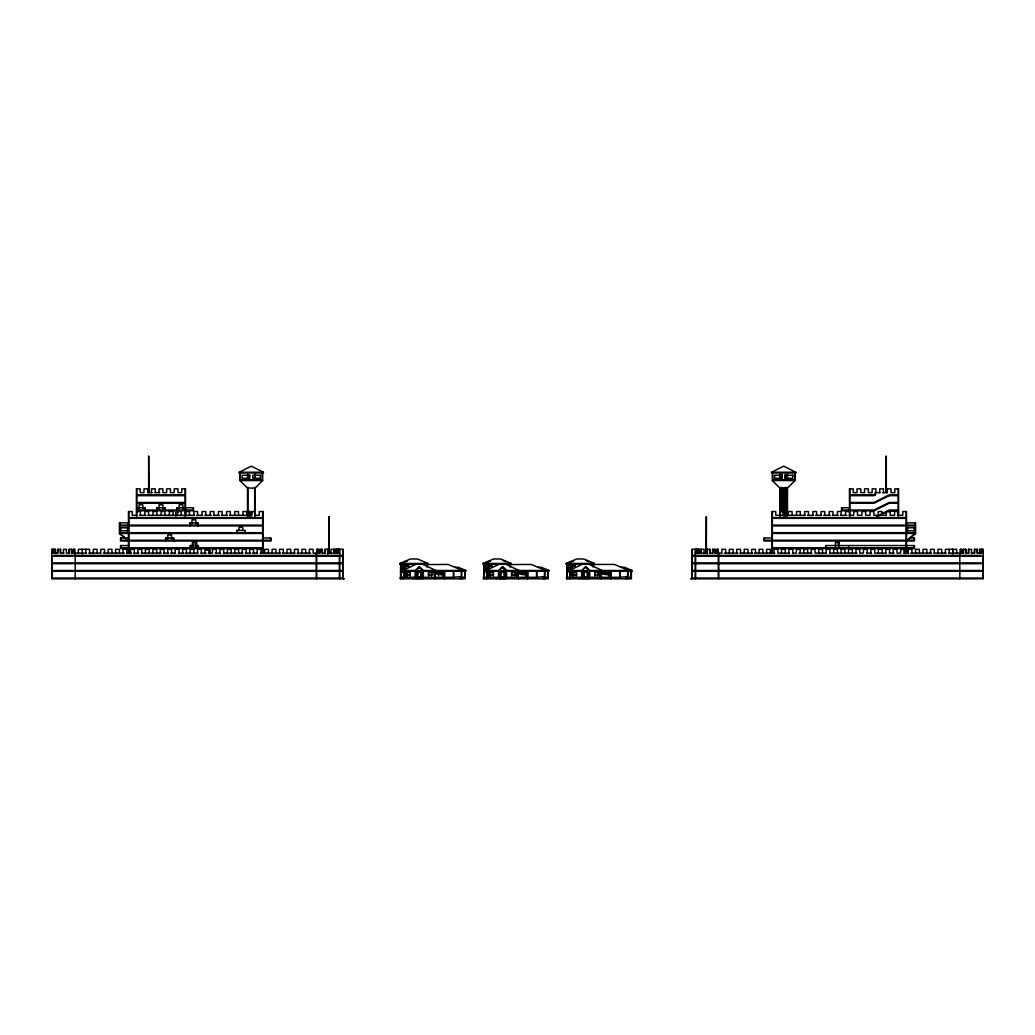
<?xml version="1.0" encoding="UTF-8"?>
<svg xmlns="http://www.w3.org/2000/svg" width="1035" height="1035" viewBox="0 0 1035 1035"><rect width="100%" height="100%" fill="white"/><g stroke="black" fill="none" stroke-linecap="round" stroke-linejoin="round"><path stroke-width="1.5" d="M255.089 516.025L255.089 488.093L262.644 480.538L262.644 472.982M423.017 570.492L419.356 567.206L415.578 570.997L415.578 577.297L423.147 577.297M419.356 567.271L415.384 571.242L402.861 571.242L402.861 570.492L415.876 564.334M506.167 570.492L502.505 567.206L498.534 571.242L486.01 571.242L486.01 570.492L499.012 564.334M589.303 570.492L585.655 567.206L581.683 571.242L569.146 571.242L569.146 570.492L582.162 564.334M787.48 516.025L787.48 488.093L795.035 480.538L795.035 472.982M907.061 540.257L915.225 533.452M906.531 522.869L915.6 522.869L915.6 533.452L906.531 541.007L914.461 541.007L914.461 537.993L909.545 537.993M239.214 472.232L251.298 466.177L263.395 472.232L263.395 472.982L239.214 472.982L239.214 472.232L263.395 472.232M771.605 472.232L783.702 466.177L795.786 472.232L795.786 472.982L771.605 472.982L771.605 472.232L795.786 472.232M876.774 516.206L889.143 510.022L898.212 510.022M878.223 516.232L886.283 512.209M887.629 511.536L898.212 510.772M399.833 563.441L410.416 558.978L417.467 558.978L428.05 563.441L428.05 564.191L399.833 564.191L399.833 563.441L428.05 563.441M405.034 570.233L400.972 570.233L400.972 563.687L407.35 560.996M482.983 563.441L493.566 558.978L500.617 558.978L511.199 563.441L511.199 564.191L482.983 564.191L482.983 563.441L511.199 563.441M488.184 570.233L484.121 570.233L484.121 563.816L490.486 560.996M566.132 563.441L576.715 558.978L583.766 558.978L594.349 563.441L594.349 564.191L566.132 564.191L566.132 563.441L594.349 563.441M571.32 570.233L567.258 570.233L567.258 563.687L573.636 560.996M148.613 456.357L148.691 492.569M886.012 456.357L886.089 492.569M782.188 475.246L774.62 475.246L774.62 478.274L782.188 478.274M239.965 472.982L239.965 480.538L262.644 480.538M772.356 472.982L772.356 480.538L795.035 480.538M239.965 480.538L247.52 488.093L255.089 488.093M772.356 480.538L779.911 488.093L787.48 488.093M147.669 492.634L152.287 492.634M155.043 492.634L159.843 492.634M879.957 492.634L875.157 492.634L875.157 494.898L849.838 494.898L849.838 488.856M882.713 492.634L887.331 492.634M136.788 507.758L145.107 507.758L145.107 510.772M185.161 507.758L176.843 507.758L176.843 510.772M185.537 507.758L193.48 507.758L193.48 510.772L185.537 510.772M849.463 507.758L841.52 507.758L841.52 510.772L849.463 510.772M165.82 510.022L184.786 510.022L184.786 507.758M185.537 510.022L193.105 510.022L193.105 507.758M849.463 510.022L841.895 510.022L841.895 507.758M136.788 510.772L185.161 510.772M136.646 511.536L140.424 511.536L140.424 515.314M849.321 511.536L845.543 511.536L845.543 515.314M251.854 511.911L249.668 511.911L249.668 513.049L251.854 513.049M783.146 511.911L785.332 511.911L785.332 513.049L783.146 513.049M178.24 512.286L175.717 512.286L175.717 516.258M249.409 512.286L251.932 512.286M251.854 513.295L249.668 513.295L249.668 514.434L251.854 514.434M783.146 513.295L785.332 513.295L785.332 514.434L783.146 514.434M251.854 514.68L249.668 514.68L249.668 515.818L251.854 515.818M783.146 514.68L785.332 514.68L785.332 515.818L783.146 515.818M136.646 515.314L132.247 515.314L132.247 511.536L128.469 511.536L128.469 553.22M139.557 515.314L145.974 515.314M147.811 515.314L194.606 515.314M196.702 515.314L202.64 515.314M204.788 515.314L211.282 515.314M213.766 515.314L219.317 515.314M221.71 515.314L227.389 515.314M229.667 515.314L251.065 515.314L251.065 511.536L254.843 511.536L254.843 515.314M254.701 515.314L259.242 515.314L259.242 511.536L263.019 511.536L263.019 553.298M805.333 515.314L775.758 515.314L775.758 511.536L771.981 511.536L771.981 553.298M807.611 515.314L813.29 515.314M815.683 515.314L821.234 515.314M823.718 515.314L830.212 515.314M832.36 515.314L838.298 515.314M840.394 515.314L846.811 515.314M849.321 515.314L853.707 515.314L853.707 511.536L857.485 511.536L857.485 515.314L861.883 515.314L861.883 511.536L865.661 511.536L865.661 515.314L870.06 515.314L870.06 511.536L873.838 511.536L873.838 515.314L878.223 515.314L878.223 511.536L882.014 511.536L882.014 515.314L886.4 515.314L886.4 511.536L890.178 511.536L890.178 515.314L894.576 515.314L894.576 511.536L898.354 511.536L898.354 515.314L902.753 515.314L902.753 511.536L906.531 511.536L906.531 551.668M328.923 516.659L328.677 553.039M706.452 516.827L706.323 553.039M263.019 519.842L262.644 534.966M771.981 519.868L772.356 534.966M128.469 522.869L119.4 522.869L119.4 533.452L126.205 539.119M128.469 525.133L119.775 525.133L119.775 522.869M906.531 525.133L915.225 525.133L915.225 522.869M119.4 533.452L262.644 533.452L262.644 540.257L128.845 540.257L128.845 533.452M915.6 533.452L772.356 533.452L772.356 540.257L914.086 540.257L914.086 537.993M128.469 537.993L120.539 537.993L120.539 541.007L128.469 541.007M263.019 537.993L270.95 537.993L270.95 541.007L263.019 541.007M771.981 537.993L764.05 537.993L764.05 541.007L771.981 541.007M128.469 540.257L120.914 540.257L120.914 537.993M263.019 540.257L270.575 540.257L270.575 537.993M771.981 540.257L764.425 540.257L764.425 537.993M128.883 545.548L120.539 545.548L120.539 548.576L128.612 548.576M128.469 547.813L120.914 547.813L120.914 545.548M63.847 553.104L60.431 553.104L60.535 549.326L57.611 549.326L57.611 553.104M322.17 549.326L322.17 553.104L325.094 553.104L324.99 549.326L329.298 549.326L329.298 553.104M712.83 549.326L712.83 553.104L709.907 553.104L710.01 549.326L705.702 549.326L705.702 553.104M965.681 549.326L965.681 553.104L968.605 553.104L968.501 549.326L971.529 549.326L971.529 553.104M971.153 553.104L974.569 553.104L974.465 549.326L977.389 549.326L977.389 553.104M206.366 550.077L210.144 550.077L210.144 552.729M903.788 550.84L908.316 550.84M51.75 553.104L52.513 553.104M86.306 553.104L71.402 553.104L71.48 549.326M88.868 553.104L100.835 553.104M103.448 553.104L124.278 553.104M126.671 553.104L131.51 553.104M133.89 553.104L138.703 553.104M141.2 553.104L161.124 553.104M163.802 553.104L168.64 553.104M170.749 553.104L175.549 553.104M178.331 553.104L183.557 553.104M185.161 553.104L198.008 553.104M200.842 553.104L206.043 553.104M208.255 553.104L212.486 553.104L212.486 549.326L216.263 549.326L216.263 553.104M215.306 553.104L220.507 553.104M223.34 553.104L242.992 553.104M245.825 553.104L250.638 553.104M252.631 553.104L257.443 553.104M260.277 553.104L280.459 553.104M282.464 553.104L295.001 553.104M297.174 553.104L310.681 553.104M327.642 553.104L332.442 553.104M339.739 553.104L338.975 553.104L338.975 549.326M695.261 553.104L696.025 553.104L696.025 549.326M702.558 553.104L707.358 553.104M724.319 553.104L737.826 553.104M739.999 553.104L752.536 553.104M754.541 553.104L774.853 553.104M789.343 553.104L777.815 553.104L777.815 549.326L774.038 549.326L774.038 553.104M792.422 553.104L796.381 553.104L796.381 549.326L800.159 549.326L800.159 553.104M798.878 553.104L811.88 553.104M826.37 553.104L815.037 553.104L815.062 549.326L811.285 549.326L811.285 553.104M829.565 553.104L857.019 553.104M866.618 553.104L871.548 553.104M886.089 553.104L874.678 553.104L874.678 549.326L870.888 549.326L870.888 553.104M889.168 553.104L894.162 553.104M903.646 553.104L908.691 553.104M910.722 553.104L931.552 553.104M934.165 553.104L946.132 553.104M948.733 553.104L963.598 553.104L963.52 549.326M982.487 553.104L983.25 553.104M53.652 555.368L73.278 555.368M74.416 555.368L317.072 555.368M318.211 555.368L337.837 555.368M338.225 555.368L342.766 555.368L342.766 549.326M696.775 555.368L692.234 555.368L692.234 549.326M697.163 555.368L716.789 555.368M717.928 555.368L960.583 555.368M961.722 555.368L981.348 555.368M53.652 556.131L73.278 556.131M74.856 556.131L317.072 556.131M318.211 556.131L337.837 556.131M338.225 556.131L342.766 556.131L342.766 562.937L338.225 562.937M696.775 556.131L692.234 556.131L692.234 562.937L696.775 562.937M697.163 556.131L716.789 556.131M717.928 556.131L960.144 556.131M961.722 556.131L981.348 556.131M53.652 562.937L73.278 562.937M74.856 562.937L317.072 562.937M318.211 562.937L337.837 562.937M697.163 562.937L716.789 562.937M717.928 562.937L960.144 562.937M961.722 562.937L981.348 562.937M53.652 563.687L73.278 563.687M74.856 563.687L317.072 563.687M318.211 563.687L337.837 563.687M338.341 563.687L342.766 563.687L342.766 570.492L338.341 570.492M696.659 563.687L692.234 563.687L692.234 570.492L696.659 570.492M697.163 563.687L716.789 563.687M717.928 563.687L960.144 563.687M961.722 563.687L981.348 563.687M400.972 563.816L414.569 563.816M418.916 563.816L426.925 563.816L426.925 567.025M484.121 563.816L497.719 563.816M502.066 563.816L510.061 563.816L510.061 567.089M567.258 563.816L580.868 563.816M585.215 563.816L593.21 563.816L593.21 567.025M426.925 563.946L427.3 566.443M510.061 563.946L510.449 566.443M426.925 564.567L448.09 564.437L462.451 570.492L462.451 571.242M510.061 564.567L531.227 564.437L545.587 570.492L545.587 571.242M593.598 564.437L614.376 564.437L628.737 570.492L628.737 571.242M401.787 564.942L404.814 564.942M405.875 564.942L408.903 564.942L408.903 566.455L405.875 566.455M487.964 564.942L484.936 564.942L485.066 567.969L487.964 567.969M489.025 564.942L492.052 564.942L492.052 566.455L489.025 566.455M571.1 564.942L568.086 564.942L568.086 567.969L571.1 567.969M572.174 564.942L575.201 564.942L575.201 566.455L572.174 566.455M454.805 567.271L458.207 567.271L465.853 570.492L465.853 571.242L423.328 571.242L419.356 567.219M537.954 567.271L541.357 567.271L548.99 570.492L548.99 571.242L506.477 571.242L502.505 567.271M621.103 567.271L624.506 567.271L632.139 570.492L632.139 571.242L589.627 571.242L585.655 567.219M401.787 567.969L404.814 567.969M53.652 570.492L73.278 570.492M74.856 570.492L317.072 570.492M318.211 570.492L337.837 570.492M400.584 570.492L400.972 577.297M402.861 570.492L415.384 570.492L419.356 566.52L423.328 570.492L465.853 570.492M486.01 570.492L498.534 570.492L502.505 566.52L506.477 570.492L548.99 570.492M566.882 570.492L567.258 577.297M569.146 570.492L581.683 570.492L585.655 566.52L589.627 570.492L632.139 570.492M697.163 570.492L716.789 570.492M717.928 570.492L960.144 570.492M961.722 570.492L981.348 570.492M417.778 570.867L420.986 570.867M461.61 570.867L464.715 570.867L464.715 577.297L461.662 577.297M500.927 570.867L504.136 570.867M582.472 570.867L587.285 570.867M627.896 570.867L631.014 570.867L631.014 577.297L627.947 577.297M53.652 571.242L73.278 571.242M74.856 571.242L317.072 571.242M318.211 571.242L337.837 571.242M338.225 571.242L342.766 571.242L342.766 578.048M696.775 571.242L692.234 571.242L692.234 578.048M697.163 571.242L716.789 571.242M717.928 571.242L960.144 571.242M961.722 571.242L981.348 571.242M400.972 572.006L410.287 572.006L410.261 575.693M567.258 572.006L571.035 572.006M433.225 572.251L431.323 572.251L431.323 576.029M525.314 572.251L522.158 572.251L522.158 574.774M571.799 572.251L573.688 572.251L573.688 576.029M608.464 572.251L605.307 572.251L605.307 574.774M408.657 572.51L406.263 572.51L406.263 575.693M440.405 572.627L443.42 572.627L443.42 574.14L440.405 574.14M410.287 575.02L405.759 575.02L405.759 572.006M428.425 575.02L432.966 575.02L432.966 572.006M493.436 575.02L488.908 575.02L488.908 572.006M576.586 575.02L572.044 575.02L572.044 572.006L576.586 572.006L576.56 575.693M594.724 575.02L599.265 575.02L599.265 572.006M434.933 577.297L444.3 577.297M486.631 577.297L483.358 577.297L483.397 578.811L548.24 578.811L548.24 571.242M498.728 577.297L506.283 577.297L506.283 570.997L502.505 567.219M518.082 577.297L527.449 577.297M543.284 577.297L547.864 577.297L547.864 570.867L536.906 570.867L536.906 577.297L544.462 576.534L544.462 570.867M589.433 577.297L581.877 577.297L581.877 570.997M601.231 577.297L610.598 577.297M415.708 577.672L423.017 577.672M498.857 577.672L506.167 577.672M582.006 577.672L589.303 577.672M415.708 577.802L423.017 577.802M498.857 577.802L506.167 577.802M582.006 577.802L589.303 577.802M343.141 578.048L52.125 578.048L52.125 571.242M415.708 578.048L423.017 578.048M498.857 578.048L506.167 578.048M582.006 578.048L589.303 578.048M691.859 578.048L982.875 578.048L982.875 571.242M415.708 578.177L423.017 578.177M498.857 578.177L506.167 578.177M582.006 578.177L589.303 578.177M343.141 578.423L344.28 578.811L51.75 578.811L51.75 549.326L55.45 549.326L55.45 553.104M423.017 578.423L415.708 578.552L415.708 570.867M582.006 578.423L589.303 578.423M691.859 578.423L690.72 578.811L983.25 578.811L983.25 549.326L979.55 549.326L979.55 553.104M586.133 560.543L588.799 561.733M502.984 560.543L505.662 561.733M589.148 564.334L602.163 570.492L602.163 571.242M505.999 564.334L519.014 570.492L519.014 571.242M422.849 564.334L435.864 570.492L435.864 571.242M119.775 533.452L125.61 538.316M982.875 549.326L982.849 553.104M982.875 556.131L982.875 562.937M982.875 563.687L982.875 570.492M981.685 549.326L981.685 553.104L977.195 553.104L977.195 549.326M981.348 549.326L981.348 553.104M979.822 549.326L979.822 553.104M974.569 549.326L974.569 553.104M968.605 549.326L968.605 553.104M965.862 553.104L965.862 549.326L963.249 549.326L963.249 553.104M961.722 553.104L961.722 549.326L960.221 549.326L960.221 553.104M961.386 549.326L961.386 553.104M960.583 549.326L960.583 553.104M959.82 553.104L959.82 578.811M956.638 553.104L956.638 549.326L945.408 549.326L945.408 553.104M952.847 549.326L952.847 553.104M952.756 549.326L952.756 553.867M949.186 549.326L949.186 553.104M941.734 553.104L941.734 549.326L937.956 549.326L937.956 553.104M934.282 553.104L934.282 549.326L930.504 549.326L930.504 553.104M926.83 553.104L926.83 549.326L923.052 549.326L923.052 553.104M919.378 553.104L919.378 549.326L915.6 549.326L915.6 553.104M914.358 527.785L914.358 530.813M914.086 545.548L914.086 547.813L772.356 547.813L772.356 541.007L906.155 541.007L906.155 546.493M911.926 553.104L911.926 549.326L908.148 549.326L908.148 553.104M907.501 527.785L907.501 530.813M906.155 511.536L906.155 517.578L772.356 517.578L772.356 511.536M906.155 525.896L906.155 532.702M906.155 533.452L906.155 540.257M906.155 548.576L906.155 551.293M904.474 553.104L904.474 549.326L900.696 549.326L900.696 553.104L897.022 553.104L897.022 549.326L893.244 549.326L893.244 553.104M898.587 515.986L898.587 488.856L894.809 488.856L894.809 492.634L891.032 492.634L891.032 488.856L887.254 488.856L887.254 492.634M898.212 488.856L898.212 494.898L889.143 494.898L874.019 502.467L849.838 502.467L849.838 495.661L874.019 495.661L875.532 494.898L875.532 492.634M898.212 516.219L898.212 503.217L889.143 503.217L874.019 510.772L849.838 510.772L849.838 516.219M889.57 553.104L889.57 549.326L885.792 549.326L885.792 553.104M886.296 456.189L886.309 492.569M883.476 492.634L883.476 488.856L879.698 488.856L879.698 492.634M882.118 553.104L882.118 549.326L878.34 549.326L878.34 553.104M875.92 492.634L875.92 488.856L872.13 488.856L872.13 492.634L868.352 492.634L868.352 488.856L864.574 488.856L864.574 492.634L860.797 492.634L860.797 488.856L857.019 488.856L857.019 492.634L853.241 492.634L853.241 488.856L849.463 488.856L849.463 515.986M867.226 553.104L867.226 549.326L863.449 549.326L863.449 553.104L859.774 553.104L859.774 549.326L855.997 549.326L855.997 553.104M852.322 553.104L852.322 549.326L848.545 549.326L848.545 553.104M848.7 545.548L848.7 547.813M844.87 553.104L844.87 549.326L841.093 549.326L841.093 553.104M841.144 515.314L841.144 511.536L837.367 511.536L837.367 515.314M839.256 546.493L839.256 542.521L835.478 542.521L835.478 546.493M838.855 542.521L838.855 546.493M838.363 541.771L838.363 545.548M837.418 553.104L837.418 549.326L833.641 549.326L833.641 553.104M832.968 515.314L832.968 511.536L829.19 511.536L829.19 515.314M829.966 553.104L829.966 549.326L826.189 549.326L826.189 553.104M826.021 545.548L826.021 547.813M825.645 548.576L825.645 545.548L914.461 545.548L914.461 548.576L772.356 548.576L772.356 552.651M824.804 515.314L824.804 511.536L821.014 511.536L821.014 515.314M822.514 553.104L822.514 549.326L818.737 549.326L818.737 553.104M816.628 515.314L816.628 511.536L812.85 511.536L812.85 515.314M808.451 515.314L808.451 511.536L804.674 511.536L804.674 515.314M807.611 553.104L807.611 549.326L803.833 549.326L803.833 553.104M800.275 515.314L800.275 511.536L796.497 511.536L796.497 515.314M794.66 472.982L794.66 479.787L772.731 479.787L772.731 472.982M792.719 553.104L792.719 549.326L788.929 549.326L788.929 553.104M792.111 515.314L792.111 511.536L788.321 511.536L788.321 515.314M787.48 474.34L787.48 478.468M787.105 474.573L787.105 479.347M787.105 487.317L787.105 515.986M785.591 474.573L785.591 479.347M785.591 487.317L785.591 515.986M785.332 474.496L785.332 475.621M785.332 475.88L785.332 477.019M785.332 477.264L785.332 478.403M785.267 553.104L785.267 549.326L781.477 549.326L781.477 553.104M783.935 515.314L783.935 511.536L780.157 511.536L780.157 515.314M782.059 474.496L782.059 478.403M781.813 474.573L781.813 479.347M781.813 487.317L781.813 511.212M780.299 474.573L780.299 479.347M780.299 487.317L780.299 515.986M779.911 474.34L779.911 478.429M779.911 488.093L779.911 516.025M770.363 553.104L770.363 549.326L766.586 549.326L766.586 553.104M762.911 553.104L762.911 549.326L759.134 549.326L759.134 553.104M755.459 553.104L755.459 549.326L751.682 549.326L751.682 553.104M748.007 553.104L748.007 549.326L744.23 549.326L744.23 553.104M740.555 553.104L740.555 549.326L736.778 549.326L736.778 553.104M733.103 553.104L733.103 549.326L729.326 549.326L729.326 553.104M725.651 553.104L725.651 549.326L721.874 549.326L721.874 553.104L714.913 553.104L714.991 549.326M718.691 553.104L718.691 578.811M718.316 555.368L718.29 549.326L716.789 549.326L716.789 553.104M718.355 556.131L718.355 562.937M718.355 563.687L718.355 570.492M718.355 571.242L718.355 578.048M717.928 549.326L717.928 553.104M717.126 549.326L717.126 553.104M715.263 553.104L715.263 549.326L712.636 549.326L712.636 553.104M709.907 549.326L709.907 553.104M707.358 549.326L707.358 553.867M706.97 549.326L706.97 553.104M706.168 516.659L706.142 553.039M704.046 553.104L704.046 549.326L691.859 549.326L691.859 578.811M701.303 549.326L701.303 553.104L696.827 553.104L696.827 549.326M701.122 549.326L701.122 553.104M698.78 549.326L698.961 553.104M698.69 549.326L698.69 553.104M697.163 549.326L697.163 553.104M695.662 549.326L695.636 553.104M695.636 556.131L695.636 562.937M695.636 563.687L695.636 570.492M695.636 571.242L695.636 578.048M695.261 549.326L695.261 578.811M631.389 571.242L631.389 578.811L566.533 578.811L566.507 577.297L581.618 577.297L581.618 570.867L570.285 570.867L570.285 577.297M627.986 571.242L627.986 578.811M626.097 577.297L626.097 578.811M610.598 578.811L610.598 572.006L594.724 572.006L594.763 575.693M609.085 572.471L609.085 575.693M608.709 572.471L608.709 575.693M607.571 572.251L607.571 574.774M606.575 572.251L606.575 574.774M601.4 571.242L601.4 578.811M599.511 576.029L599.511 572.251L597.622 572.251L597.622 576.029M595.009 571.501L595.009 575.848M593.598 563.946L593.598 566.443M589.303 570.867L589.303 578.552M587.168 577.297L587.168 573.519A1.514 1.514 0 0 0 585.655 572.006A1.514 1.514 0 0 0 584.141 573.519L584.141 577.297M582.006 570.867L582.006 578.552M579.328 577.543L579.328 578.811M576.301 571.501L576.301 575.848M572.549 572.51L572.549 575.693M572.303 572.006L572.303 575.965M572.174 563.816L572.174 567.025M571.928 563.816L571.928 567.025M570.725 568.978L570.725 565.201L568.461 565.201L568.461 568.978M570.479 564.942L570.479 567.969M569.91 571.242L569.91 578.811M568.202 564.942L568.202 567.969M566.882 564.191L566.882 578.811M544.837 571.242L544.837 578.811M542.948 577.297L542.948 578.811M527.449 578.811L527.449 572.006L511.575 572.006L511.575 575.02L516.116 575.02L516.116 572.006M525.935 572.471L525.935 575.693M525.56 572.471L525.56 575.693M524.434 572.251L524.434 574.774M523.425 572.251L523.425 574.774M518.25 571.242L518.25 578.811M516.361 576.029L516.361 572.251L514.473 572.251L514.473 576.029M511.859 571.501L511.859 575.848M511.613 572.471L511.613 575.693M506.167 570.867L506.167 578.552L498.857 578.552L498.857 570.867M504.019 577.297L504.019 573.519A1.514 1.514 0 0 0 502.505 572.006A1.514 1.514 0 0 0 500.992 573.519M500.992 572.006L500.992 577.297M496.179 577.543L496.179 578.811M493.41 575.693L493.436 572.006L484.121 572.006L484.121 577.297M493.152 571.501L493.152 575.848M490.538 576.029L490.538 572.251L488.649 572.251L488.649 576.029M489.413 572.51L489.413 575.693M489.025 563.816L489.025 567.025M489.154 572.006L489.154 575.965M488.779 563.816L488.779 567.025M487.576 568.978L487.576 565.201L485.311 565.201L485.311 568.978M487.33 564.942L487.33 567.969M486.76 571.242L486.76 578.811M483.733 564.191L483.733 578.811M465.09 571.242L465.09 578.811L400.247 578.811L400.209 577.297L415.333 577.297L415.333 570.867L403.986 570.867L403.986 577.297M461.688 571.242L461.688 578.811M459.799 577.297L459.799 578.811M444.3 578.811L444.3 572.006L428.425 572.006L428.464 575.693M442.799 572.471L442.799 575.693M442.411 572.471L442.411 575.693M441.285 574.774L441.285 572.251L439.008 572.251L439.008 574.774M440.276 572.251L440.276 574.774M438.517 572.471L438.517 575.693M435.114 571.242L435.114 578.811M428.71 571.501L428.71 575.848M423.017 570.867L423.017 578.552M420.87 577.297L420.87 573.519A1.514 1.514 0 0 0 419.356 572.006A1.514 1.514 0 0 0 417.855 573.519M417.855 572.006L417.855 577.297M413.03 577.543L413.03 578.811M410.002 571.501L410.002 575.848M407.389 576.029L407.389 572.251L405.5 572.251L405.5 576.029M406.005 572.006L406.005 575.965M405.875 563.816L405.875 567.025M405.629 563.816L405.629 567.025M404.426 568.978L404.426 565.201L402.162 565.201L402.162 568.978M404.18 564.942L404.18 567.969M403.611 571.242L403.611 578.811M401.916 564.942L401.916 567.969M400.584 564.191L400.584 578.811M343.141 578.811L343.141 549.326L330.954 549.326L330.954 553.104M339.739 549.326L339.739 578.811M339.364 549.326L339.338 553.104M339.364 556.131L339.364 562.937M339.364 563.687L339.364 570.492M339.364 571.242L339.364 578.048M338.173 549.326L338.173 553.104L333.697 553.104L333.697 549.326M337.837 549.326L337.837 553.104M336.31 549.326L336.31 553.104M336.22 549.326L336.22 553.104M336.039 549.326L336.039 553.104M333.878 549.326L333.878 553.104M328.832 516.659L328.858 553.039M328.03 549.326L328.03 553.984M327.642 549.326L327.642 553.867M325.094 549.326L325.094 553.104M322.364 553.104L322.364 549.326L319.737 549.326L319.737 553.104M320.009 549.326L320.009 553.104L313.126 553.104L313.126 549.326L309.349 549.326L309.349 553.104M318.211 553.104L318.211 549.326L316.71 549.326L316.736 555.368M317.874 549.326L317.874 553.104M317.072 549.326L317.072 553.104M316.645 556.131L316.645 562.937M316.645 563.687L316.645 570.492M316.645 571.242L316.645 578.048M316.309 553.104L316.309 578.811M305.674 553.104L305.674 549.326L301.897 549.326L301.897 553.104M298.222 553.104L298.222 549.326L294.445 549.326L294.445 553.104M290.77 553.104L290.77 549.326L286.993 549.326L286.993 553.104M283.318 553.104L283.318 549.326L279.541 549.326L279.541 553.104M275.866 553.104L275.866 549.326L272.089 549.326L272.089 553.104M268.414 553.104L268.414 549.326L264.637 549.326L264.637 553.104M262.644 511.536L262.644 517.578L128.845 517.578L128.845 511.536M262.644 552.651L262.644 548.576L128.845 548.576L128.845 553.104M262.269 472.982L262.269 479.787L240.34 479.787L240.34 472.982M260.962 553.104L260.962 549.326L257.185 549.326L257.185 553.104M255.089 474.34L255.089 478.429M254.701 474.573L254.701 479.347M254.701 487.317L254.701 515.986M253.523 553.104L253.523 549.326L249.733 549.326L249.733 553.104M249.409 511.212L249.409 516.258M247.895 474.573L247.895 479.347M247.895 487.317L247.895 515.986M247.52 474.34L247.52 478.468M247.52 488.093L247.52 516.025M246.679 515.314L246.679 511.536L242.889 511.536L242.889 515.314M246.071 553.104L246.071 549.326L242.281 549.326L242.281 553.104M245.036 533.452L245.036 530.425L236.717 530.425L236.717 533.452M244.648 530.425L244.648 532.702M242.759 530.049L242.759 527.41L238.981 527.41L238.981 530.049M238.503 515.314L238.503 511.536L234.725 511.536L234.725 515.314M238.619 553.104L238.619 549.326L234.841 549.326L234.841 553.104M237.093 530.425L237.093 532.702M231.167 553.104L231.167 549.326L227.389 549.326L227.389 553.104M230.326 515.314L230.326 511.536L226.549 511.536L226.549 515.314M223.715 553.104L223.715 549.326L219.938 549.326L219.938 553.104M222.15 515.314L222.15 511.536L218.372 511.536L218.372 515.314M213.986 515.314L213.986 511.536L210.196 511.536L210.196 515.314M208.811 553.104L208.811 549.326L205.033 549.326L205.033 553.104M205.81 515.314L205.81 511.536L202.032 511.536L202.032 515.314M201.359 553.104L201.359 549.326L197.582 549.326L197.582 553.104M198.41 548.576L198.41 545.548L190.104 545.548L190.104 548.576M198.008 525.896L198.008 522.869L189.703 522.869L189.703 525.896M198.034 545.548L198.034 547.813M197.633 515.314L197.633 511.536L193.856 511.536L193.856 515.314M197.633 522.869L197.633 525.133M196.637 541.771L196.637 545.548M196.145 546.493L196.145 542.521L192.368 542.521L192.368 546.493M195.744 523.813L195.744 519.842L191.967 519.842L191.967 523.813M195.744 542.521L195.744 546.493M193.907 553.104L193.907 549.326L190.13 549.326L190.13 553.104M193.48 541.628L193.48 546.26M193.105 541.771L193.105 546.454M190.479 545.548L190.479 547.813M190.078 522.869L190.078 525.133M189.457 515.314L189.457 511.536L185.679 511.536L185.679 515.314M186.455 553.104L186.455 549.326L182.677 549.326L182.677 553.104M185.537 515.986L185.537 488.856L181.759 488.856L181.759 492.634L177.981 492.634L177.981 488.856L174.203 488.856L174.203 492.634L170.426 492.634L170.426 488.856L166.648 488.856L166.648 492.634L162.87 492.634L162.87 488.856L159.079 488.856L159.079 492.634M185.161 488.856L185.161 494.898L136.788 494.898L136.788 488.856M185.161 516.219L185.161 503.217L136.788 503.217L136.788 516.219M182.897 508.702L182.897 504.731L179.12 504.731L179.12 508.702M181.293 515.314L181.293 511.536L177.515 511.536L177.515 515.314M179.003 553.104L179.003 549.326L175.225 549.326L175.225 553.104M177.231 507.758L177.231 510.022M173.854 541.007L173.854 537.993L165.535 537.993L165.535 541.007M173.466 537.993L173.466 540.257M173.117 515.314L173.117 511.536L169.339 511.536L169.339 515.314M171.577 538.937L171.577 534.966L167.799 534.966L167.799 538.937M171.551 553.104L171.551 549.326L167.774 549.326L167.774 553.104M165.911 537.993L165.911 540.257M165.134 510.772L165.134 507.758L156.815 507.758L156.815 510.772M164.94 515.314L164.94 511.536L161.162 511.536L161.162 515.314M164.759 507.758L164.759 510.022L137.163 510.022L137.163 507.758M164.112 553.104L164.112 549.326L160.321 549.326L160.321 553.104M162.87 508.702L162.87 504.731L159.079 504.731L159.079 508.702M157.191 507.758L157.191 510.022M156.777 515.314L156.777 511.536L152.986 511.536L152.986 515.314M156.66 553.104L156.66 549.326L152.882 549.326L152.882 553.104M155.302 492.634L155.302 488.856L151.524 488.856L151.524 492.634M149.208 553.104L149.208 549.326L145.43 549.326L145.43 553.104M148.704 456.189L148.911 492.569M148.6 515.314L148.6 511.536L144.822 511.536L144.822 515.314M147.746 492.634L147.746 488.856L143.969 488.856L143.969 492.634L140.191 492.634L140.191 488.856L136.413 488.856L136.413 515.986M144.719 507.758L144.719 510.022M142.83 508.702L142.83 504.731L139.052 504.731L139.052 508.702M141.756 553.104L141.756 549.326L137.978 549.326L137.978 553.104M134.304 553.104L134.304 549.326L130.526 549.326L130.526 553.104M128.845 525.896L128.845 532.702M127.499 527.785L127.499 530.813M126.852 553.104L126.852 549.326L123.074 549.326L123.074 553.104M120.642 527.785L120.642 530.813M119.4 553.104L119.4 549.326L115.622 549.326L115.622 553.104M111.948 553.104L111.948 549.326L108.17 549.326L108.17 553.104M104.496 553.104L104.496 549.326L100.718 549.326L100.718 553.104M97.044 553.104L97.044 549.326L93.266 549.326L93.266 553.104M89.592 553.104L89.592 549.326L78.362 549.326L78.362 553.104M85.814 549.326L85.814 553.104M82.153 549.326L82.244 553.867M75.18 553.104L75.18 578.811M74.779 553.104L74.779 549.326L73.278 549.326L73.278 553.104M74.416 549.326L74.416 553.104M73.614 549.326L73.614 553.104M71.751 553.104L71.751 549.326L69.138 549.326L69.138 553.104M69.319 549.326L69.319 553.104L66.395 553.104L66.395 549.326L63.471 549.326L63.471 553.104M60.431 549.326L60.431 553.104M57.805 549.326L57.805 553.104L53.315 553.104L53.315 549.326M55.178 549.326L55.178 553.104M53.652 549.326L53.652 553.104M52.151 549.326L52.151 553.104M52.125 556.131L52.125 562.937M52.125 563.687L52.125 570.492M889.143 495.661L874.019 503.217L849.838 503.217L849.838 510.022L874.019 510.022L889.143 502.467L898.212 502.467L898.212 495.661L889.143 495.661M249.797 475.246L242.229 475.246L242.229 478.274L249.797 478.274L249.797 475.246M260.38 475.246L252.812 475.246L252.812 478.274L260.38 478.274L260.38 475.246M792.771 475.246L785.203 475.246L785.203 478.274L792.771 478.274L792.771 475.246M785.332 488.352L782.059 488.352L782.059 489.49L785.332 489.49L785.332 488.352M785.332 489.736L782.059 489.736L782.059 490.875L785.332 490.875L785.332 489.736M785.332 491.12L782.059 491.12L782.059 492.259L785.332 492.259L785.332 491.12M785.332 492.505L782.059 492.505L782.059 493.643L785.332 493.643L785.332 492.505M785.332 493.889L782.059 493.889L782.059 495.028L785.332 495.028L785.332 493.889M785.332 495.286L782.059 495.286L782.059 496.412L785.332 496.412L785.332 495.286M185.161 495.661L136.788 495.661L136.788 502.467L185.161 502.467L185.161 495.661M785.332 496.671L782.059 496.671L782.059 497.796L785.332 497.796L785.332 496.671M785.332 498.055L782.059 498.055L782.059 499.18L785.332 499.18L785.332 498.055M785.332 499.439L782.059 499.439L782.059 500.578L785.332 500.578L785.332 499.439M785.332 500.824L782.059 500.824L782.059 501.962L785.332 501.962L785.332 500.824M785.332 502.208L782.059 502.208L782.059 503.346L785.332 503.346L785.332 502.208M785.332 503.592L782.059 503.592L782.059 504.731L785.332 504.731L785.332 503.592M785.332 504.976L782.059 504.976L782.059 506.115L785.332 506.115L785.332 504.976M785.332 506.361L782.059 506.361L782.059 507.499L785.332 507.499L785.332 506.361M785.332 507.758L782.059 507.758L782.059 508.884L785.332 508.884L785.332 507.758M785.332 509.142L782.059 509.142L782.059 510.268L785.332 510.268L785.332 509.142M785.332 510.527L782.059 510.527L782.059 511.652L785.332 511.652L785.332 510.527M262.644 518.341L128.845 518.341L128.845 525.133L262.644 525.133L262.644 518.341M906.155 518.341L772.356 518.341L772.356 525.133L906.155 525.133L906.155 518.341M262.644 525.896L119.775 525.896L119.775 532.702L262.644 532.702L262.644 525.896M915.225 525.896L772.356 525.896L772.356 532.702L915.225 532.702L915.225 525.896M127.758 527.785L120.383 527.785L120.383 530.813L127.758 530.813L127.758 527.785M914.617 527.785L907.242 527.785L907.242 530.813L914.617 530.813L914.617 527.785M262.644 541.007L128.845 541.007L128.845 547.813L262.644 547.813L262.644 541.007M434.726 570.867L423.393 570.867L423.393 577.297L434.726 577.297L434.726 570.867M453.382 570.867L444.688 570.867L444.688 577.297L453.382 577.297L453.382 570.867M461.312 570.867L453.757 570.867L453.757 577.297L461.312 576.534L461.312 570.867M498.482 570.867L487.136 570.867L487.136 577.297L498.482 577.297L498.482 570.867M517.875 570.867L506.542 570.867L506.542 577.297L517.875 577.297L517.875 570.867M536.518 570.867L527.824 570.867L527.824 577.297L536.518 577.297L536.518 570.867M601.024 570.867L589.691 570.867L589.691 577.297L601.024 577.297L601.024 570.867M619.667 570.867L610.973 570.867L610.973 577.297L619.667 577.297L619.667 570.867M627.611 570.867L620.043 570.867L620.043 577.297L627.611 576.534L627.611 570.867M439.642 572.627L436.615 572.627L436.615 574.14L439.642 574.14L439.642 572.627M522.791 572.627L519.764 572.627L519.764 574.14L522.791 574.14L522.791 572.627M526.569 572.627L523.542 572.627L523.542 574.14L526.569 574.14L526.569 572.627M605.941 572.627L602.913 572.627L602.913 574.14L605.941 574.14L605.941 572.627M609.718 572.627L606.691 572.627L606.691 574.14L609.718 574.14L609.718 572.627M421.633 577.414L417.092 577.414L417.092 573.519A2.264 2.264 0 0 1 419.356 571.242A2.264 2.264 0 0 1 421.633 573.519L421.633 577.414M504.769 577.414L500.241 577.414L500.241 573.519A2.264 2.264 0 0 1 502.505 571.242A2.264 2.264 0 0 1 504.769 573.519L504.769 577.414M587.919 577.414L583.391 577.414L583.391 573.519A2.264 2.264 0 0 1 585.655 571.242A2.264 2.264 0 0 1 587.919 573.519L587.919 577.414"/></g></svg>
